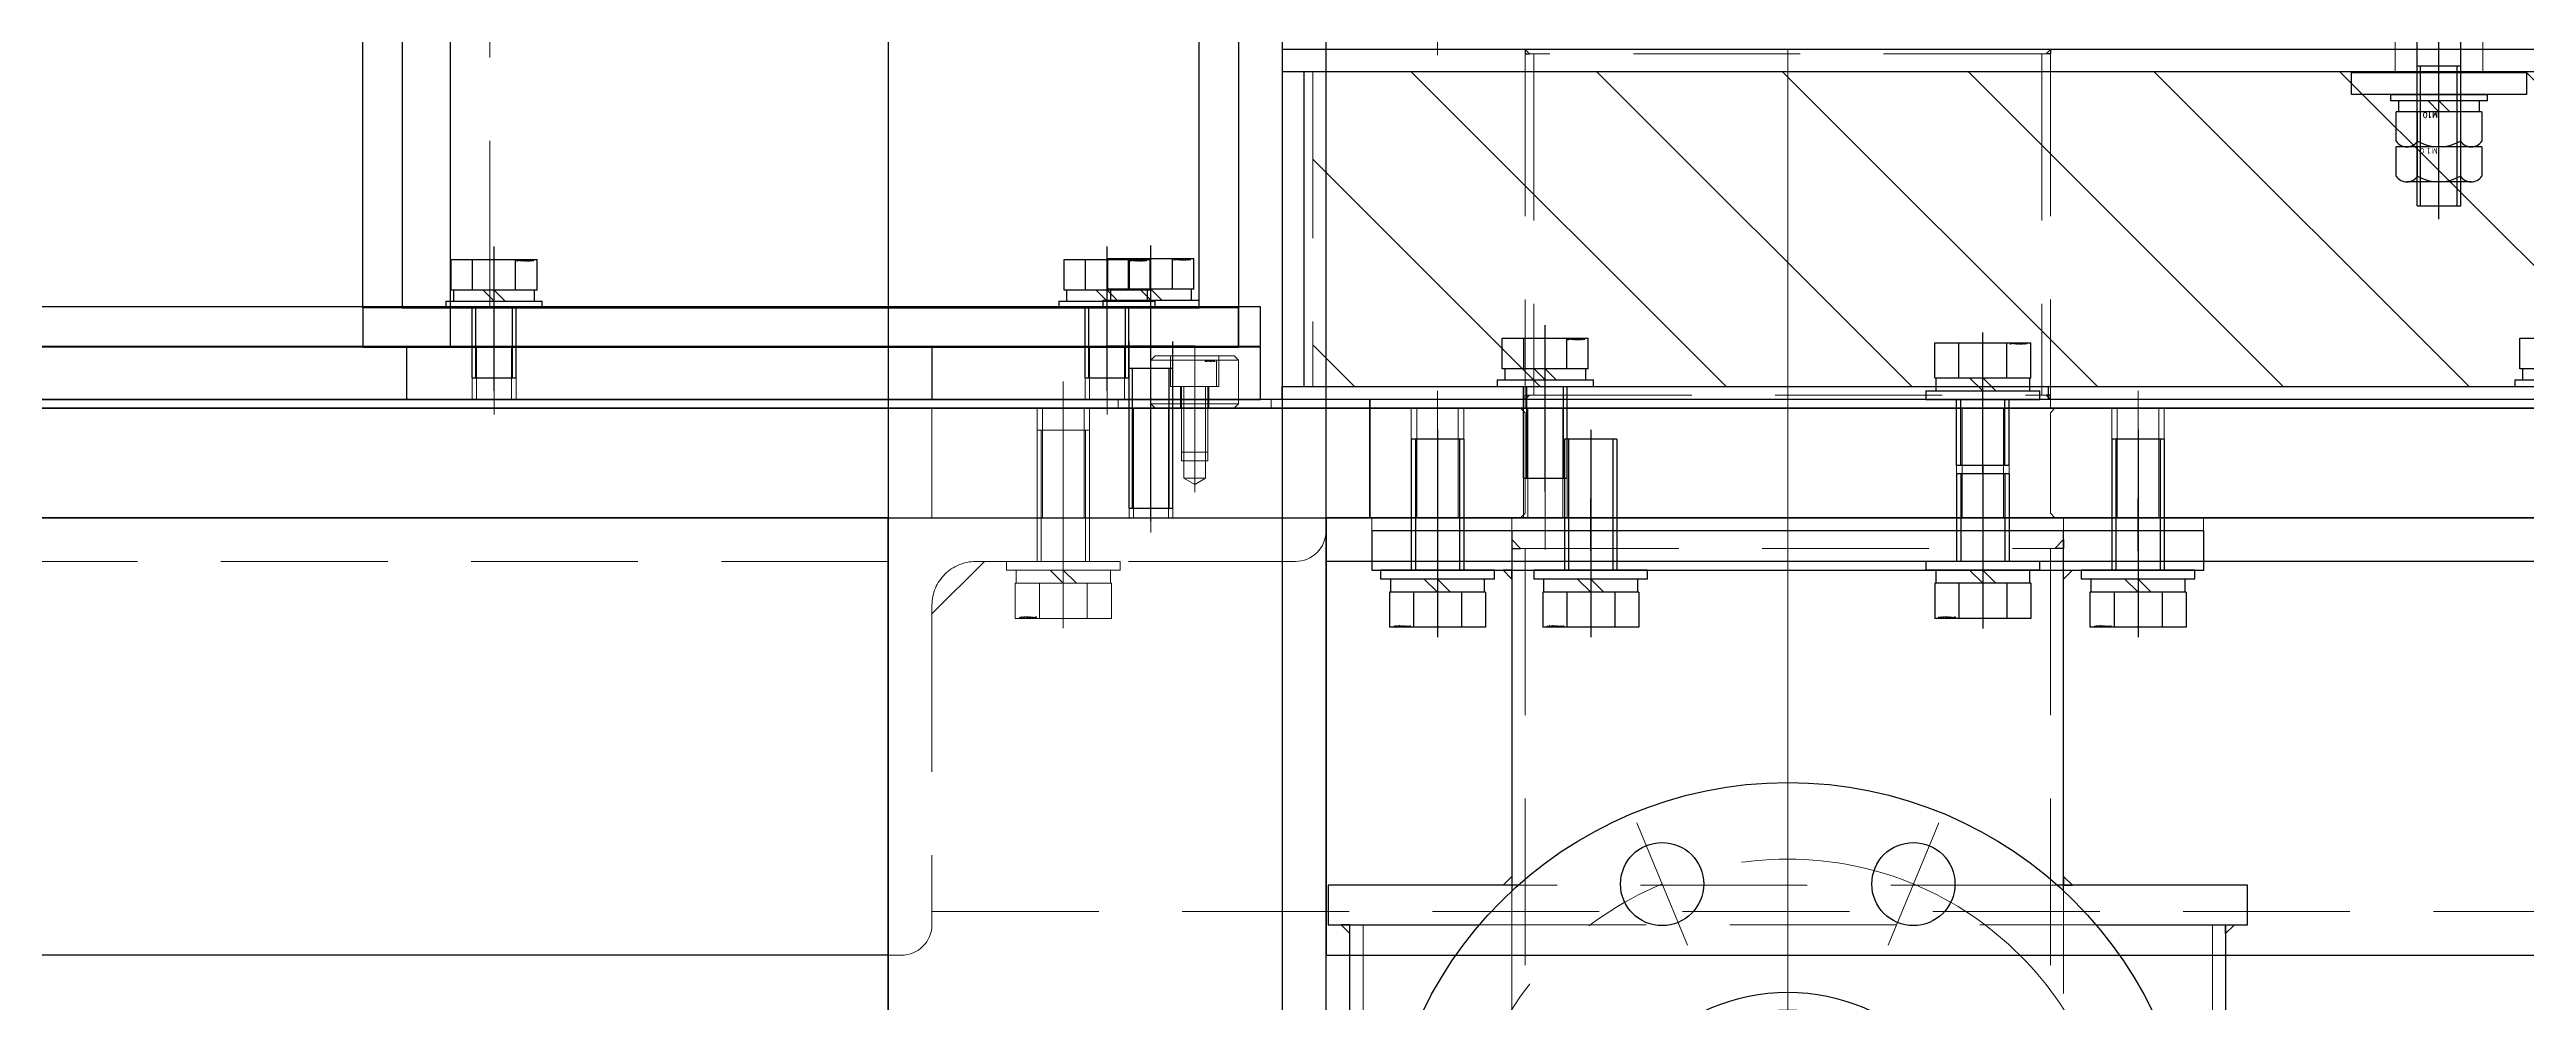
# Model space of a CAD drawing. Header units: millimetres. Extents: x -16130 to 36813, y -8099 to 27484.
# Drawn here: x 23376 to 23942, y 2197 to 2415 of the extents above; entities that cross this region are included whole.
import ezdxf

# ---------------------------------------------------------------- set-up
doc = ezdxf.new("R2010")
doc.units = ezdxf.units.MM
doc.header["$LTSCALE"] = 6
doc.linetypes.add('CENTER2', pattern=[28.575, 19.05, -3.175, 3.175, -3.175])
doc.linetypes.add('HIDDEN', pattern=[9.525, 6.35, -3.175])
for name, color, linetype, lineweight in [('04_HIDDEN', 2, 'HIDDEN', 13), ('05_CENTER', 4, 'CENTER2', 13), ('08_DIM', 3, 'Continuous', 13)]:
    doc.layers.add(name, color=color, linetype=linetype, lineweight=lineweight)
doc.layers.add('10_DRAFT', color=8, linetype='Continuous', lineweight=0, plot=False)
doc.styles.add('KANJI0', font='txt.shx', dxfattribs={"width": 0.9, "height": 30, "bigfont": 'bigfont'})
doc.styles.add('KSS_TXT', font='txt.shx', dxfattribs={"bigfont": 'extfont2.shx'})
doc.styles.add('KSS_TXT_L', font='txt.shx', dxfattribs={"height": 3, "bigfont": 'extfont2.shx'})

# ---------------------------------------------------------------- blocks, each defined once
blk = doc.blocks.new('A$C2B834F33_1_1')
at = {"color": 0}
for p, q in [((0, 0), (-100, 0)), ((-100, -3), (-100, 0)), ((0, 0), (0, -100)), ((-93, -10), (-20, -10)), ((-10, -20), (-10, -93)), ((-3, -100), (0, -100))]:
    blk.add_line(p, q, dxfattribs=at)
for centre, radius, start, end in [((-93, -3), 7, 180, 270), ((-20, -20), 10, 0, 90), ((-3, -93), 7, 180, 270)]:
    blk.add_arc(centre, radius, start, end, dxfattribs=at)
blk = doc.blocks.new('A$C59FA16D1_1_1')
at = {"color": 0}
for p, q in [((-1310, 2592), (-1310, -934)), ((-100, -5), (-1300, -5)), ((-1400, -95), (-2650, -95))]:
    blk.add_line(p, q, dxfattribs=at)
blk.add_lwpolyline([(-1395, 2592), (-1400, 2592), (-1400, -934), (-1300, -934), (-1300, 2592), (-1310, 2592)], dxfattribs=at)
for points in [[(-1400, 5), (-2750, 5), (-2750, -934), (-1400, -934)], [(-1300, -95), (-100, -95), (-100, 5), (-1300, 5)]]:
    blk.add_lwpolyline(points, close=True, dxfattribs=at)
at = {"layer": '04_HIDDEN'}
for p, q in [((-1400, -5), (-2657, -5)), ((-1378, -5), (-1390, -17)), ((-1390, -85), (-100, -85))]:
    blk.add_line(p, q, dxfattribs=at)
at = {"layer": '05_CENTER'}
for p, q in [((-1360, 19.94), (-1360, -20.27)), ((-1150, 19.94), (-1150, -20.27))]:
    blk.add_line(p, q, dxfattribs=at)
at = {"layer": '04_HIDDEN', "xscale": -1}
blk.add_blockref('A$C2B834F33_1_1', (-1400, 5), dxfattribs=at)
blk = doc.blocks.new('A$C29047AE0_1_1')
h = blk.add_hatch()
h.set_pattern_fill('_USER', color=3, scale=30, angle=315, pattern_type=0)
h.set_pattern_definition([(315, (-3058.926, 23640.867), (21.213203, 21.213203), [])])
h.paths.add_polyline_path([(-7, 75), (-7, 3), (-603, 3), (-603, 75)])
at = {"color": 0}
for p, q in [((-605, 3), (-605, 75)), ((-435, 0), (-435, 3))]:
    blk.add_line(p, q, dxfattribs=at)
for points in [[(-610, 75), (0, 75), (0, 80), (-610, 80)], [(-610, 3), (0, 3), (0, 0), (-610, 0)]]:
    blk.add_lwpolyline(points, close=True, dxfattribs=at)
at = {"color": 3}
for points in [[(-554.55, 79), (-553.55, 79), (-553.55, 79), (-554.55, 80)], [(-434.55, 79), (-435.55, 79), (-435.55, 79), (-434.55, 80)], [(-554.55, 1), (-553.55, 1), (-553.55, 1), (-554.55, 0)], [(-434.55, 1), (-435.55, 1), (-435.55, 1), (-434.55, 0)]]:
    blk.add_lwpolyline(points, close=True, dxfattribs=at)
at = {"layer": '04_HIDDEN'}
for p, q in [((-554.55, 80), (-554.55, 0)), ((-434.55, 80), (-434.55, 0)), ((-603, 75), (-603, 3)), ((-434.55, 79), (-554.55, 79)), ((-552.55, 79), (-552.55, 1)), ((-436.55, 79), (-436.55, 1)), ((-554.55, 1), (-434.55, 1))]:
    blk.add_line(p, q, dxfattribs=at)
at = {"layer": '05_CENTER'}
for p, q in [((-345.85, 85.93), (-345.85, 68.87)), ((-549.93, 8.81), (-549.93, -5.89))]:
    blk.add_line(p, q, dxfattribs=at)
at = {"layer": '10_DRAFT'}
blk.add_line((-494.55, 80), (-494.55, 0), dxfattribs=at)
blk = doc.blocks.new('A$C7AFA21F4_1_1_1_1')
at = {"color": 0, "linetype": 'CENTER2'}
blk.add_line((0, -24), (0, 14), dxfattribs=at)
at = {"color": 0}
for p, q in [((-9.81, 11), (9.81, 11)), ((-9.81, 4), (-9.81, 11)), ((-4.91, 4), (-4.91, 11)), ((4.91, 4), (4.91, 11)), ((9.81, 4), (9.81, 11)), ((-11, 1.5), (11, 1.5)), ((-11, 1.5), (-11, 0)), ((-11, 0), (11, 0)), ((9.81, 4), (-9.81, 4)), ((-9.25, 4), (-9.25, 1.5)), ((0, 1.5), (-2.5, 4)), ((0, 4), (2.5, 1.5)), ((9.25, 1.5), (9.25, 4)), ((11, 0), (11, 1.5))]:
    blk.add_line(p, q, dxfattribs=at)
at = {"color": 0, "linetype": 'HIDDEN'}
for p, q in [((-5, -21), (-5, 0)), ((-4.19, -21), (-4.19, 0)), ((4.19, -21), (4.19, 0)), ((5, -21), (5, 0)), ((-5, -21), (5, -21))]:
    blk.add_line(p, q, dxfattribs=at)
at = {"layer": '10_DRAFT', "style": 'KSS_TXT_L'}
blk.add_text('BT-M10x25L,SW,PW', height=0.3, dxfattribs=at).set_placement((5.1, 10.66))
blk = doc.blocks.new('A$C52421B65_1_1')
at = {"color": 0}
blk.add_lwpolyline([(-590, 0), (680, 0), (680, 25), (-590, 25)], close=True, dxfattribs=at)
at = {"layer": '04_HIDDEN', "color": 9}
for p, q in [((-580.55, 25), (-580.55, 0)), ((-579.3, 25), (-579.3, 0)), ((-569.8, 25), (-569.8, 0)), ((-568.55, 25), (-568.55, 0)), ((-554.55, 24), (-555.55, 25)), ((-554.93, 25), (-554.93, 0)), ((-554.55, 1), (-554.55, 24)), ((-553.93, 25), (-553.93, 0)), ((-545.93, 25), (-545.93, 0)), ((-544.93, 25), (-544.93, 0)), ((-434.55, 24), (-433.55, 25)), ((-434.55, 1), (-434.55, 24)), ((-420.55, 25), (-420.55, 0)), ((-419.3, 25), (-419.3, 0)), ((-409.8, 25), (-409.8, 0)), ((-408.55, 25), (-408.55, 0)), ((-555.55, 0), (-554.55, 1)), ((-433.55, 0), (-434.55, 1))]:
    blk.add_line(p, q, dxfattribs=at)
at = {"layer": '04_HIDDEN'}
for p, q in [((-456, 0), (-456, 25)), ((-454.75, 0), (-454.75, 25)), ((-445.25, 0), (-445.25, 25)), ((-444, 0), (-444, 25))]:
    blk.add_line(p, q, dxfattribs=at)
at = {"layer": '05_CENTER', "color": 9}
for p, q in [((-574.55, 29.01), (-574.55, -4.01)), ((-549.93, 31.4), (-549.93, -7.23)), ((-414.55, 29.01), (-414.55, -4.01))]:
    blk.add_line(p, q, dxfattribs=at)
at = {"layer": '05_CENTER'}
blk.add_line((-450, -6.08), (-450, 31.14), dxfattribs=at)
at = {"layer": '10_DRAFT'}
blk.add_line((-494.55, 25), (-494.55, 0), dxfattribs=at)
blk = doc.blocks.new('A$C437C52AB_1_1')
at = {"color": 0}
for p, q in [((-10.97, 13), (10.97, 13)), ((-10.97, 5), (-10.97, 13)), ((-5.48, 5), (-5.48, 13)), ((5.48, 5), (5.48, 13)), ((10.97, 5), (10.97, 13)), ((-13, 2), (13, 2)), ((-13, 2), (-13, 0)), ((-13, 0), (13, 0)), ((-10.97, 5), (10.97, 5)), ((-10.75, 5), (-10.75, 2)), ((0, 2), (-3, 5)), ((0, 5), (3, 2)), ((10.75, 2), (10.75, 5)), ((13, 0), (13, 2))]:
    blk.add_line(p, q, dxfattribs=at)
at = {"color": 0, "linetype": 'CENTER2'}
blk.add_line((0, -17.01), (0, 15.35), dxfattribs=at)
at = {"color": 0, "linetype": 'HIDDEN'}
for p, q in [((-6, -15), (-6, 0)), ((-5.05, -15), (-5.05, 0)), ((5.05, -15), (5.05, 0)), ((6, -15), (6, 0)), ((-6, -15), (6, -15))]:
    blk.add_line(p, q, dxfattribs=at)
at = {"layer": '10_DRAFT', "style": 'KSS_TXT_L'}
blk.add_text('BT-M12x20L,SW,PW', height=0.3, dxfattribs=at).set_placement((6.19, 12.66))
blk = doc.blocks.new('A$C76434E7E_1_1')
at = {"color": 0}
blk.add_lwpolyline([(-590, 0), (680, 0), (680, 2), (-590, 2)], close=True, dxfattribs=at)
at = {"layer": '04_HIDDEN', "color": 254}
for p, q in [((-554.55, 2), (-554.55, 0)), ((-434.55, 2), (-434.55, 0))]:
    blk.add_line(p, q, dxfattribs=at)
at = {"layer": '05_CENTER', "color": 9}
blk.add_line((-549.93, 8.4), (-549.93, -7.23), dxfattribs=at)
at = {"layer": '05_CENTER'}
blk.add_line((-450, -6.08), (-450, 8.14), dxfattribs=at)
at = {"layer": '10_DRAFT'}
blk.add_line((-494.55, 2), (-494.55, 0), dxfattribs=at)
blk = doc.blocks.new('A$C3D892AFF_1_1')
at = {"color": 0}
for p, q in [((-10.97, 13), (10.97, 13)), ((-10.97, 5), (-10.97, 13)), ((-5.48, 5), (-5.48, 13)), ((5.48, 5), (5.48, 13)), ((10.97, 5), (10.97, 13)), ((-13, 2), (13, 2)), ((-13, 2), (-13, 0)), ((-13, 0), (13, 0)), ((-10.97, 5), (10.97, 5)), ((-10.75, 5), (-10.75, 2)), ((0, 2), (-3, 5)), ((0, 5), (3, 2)), ((10.75, 2), (10.75, 5)), ((13, 0), (13, 2))]:
    blk.add_line(p, q, dxfattribs=at)
at = {"color": 0, "linetype": 'CENTER2'}
blk.add_line((0, -22.01), (0, 15.35), dxfattribs=at)
at = {"color": 0, "linetype": 'HIDDEN'}
for p, q in [((-6, -20), (-6, 0)), ((-5.05, -20), (-5.05, 0)), ((5.05, -20), (5.05, 0)), ((6, -20), (6, 0)), ((-6, -20), (6, -20))]:
    blk.add_line(p, q, dxfattribs=at)
at = {"layer": '10_DRAFT', "style": 'KSS_TXT_L'}
blk.add_text('BT-M12x25L,SW,PW', height=0.3, dxfattribs=at).set_placement((6.19, 12.66))
blk = doc.blocks.new('A$C3DF21393_1_1')
for name, p in [('A$C29047AE0_1_1', (-650, 32)), ('A$C7AFA21F4_1_1_1_1', (-1199.93, 35)), ('A$C437C52AB_1_1', (-1100, 32)), ('A$C7AFA21F4_1_1_1_1', (-967.5, 35)), ('A$C52421B65_1_1', (-650, 5)), ('A$C76434E7E_1_1', (-650, 30))]:
    blk.add_blockref(name, p)
at = {"rotation": 180}
blk.add_blockref('A$C3D892AFF_1_1', (-1100, -5), dxfattribs=at)
blk = doc.blocks.new('A$C1505761E_1_1')
at = {"color": 0}
for points in [[(-21, -32), (-30, -32), (-30, 134), (-21, 134)], [(-5, 130), (-5, 110), (-21, 110), (-21, 130)], [(-21, -32), (161, -32), (161, 58), (-21, 58)], [(170, -32), (161, -32), (161, 58), (170, 58)], [(-30, -41), (170, -41), (170, -32), (-30, -32)]]:
    blk.add_lwpolyline(points, close=True, dxfattribs=at)
at = {"color": 3}
for points in [[(-21, 130), (-18.5, 130), (-18.5, 130), (-21, 132.5)], [(-21, 110), (-18.5, 110), (-18.5, 110), (-21, 107.5)]]:
    blk.add_lwpolyline(points, close=True, dxfattribs=at)
at = {"layer": '04_HIDDEN'}
for p, q in [((-30, 127), (-21, 127)), ((-21, 126), (-5, 126)), ((-21, 125), (-5, 125)), ((-21, 115), (-5, 115)), ((-21, 114), (-5, 114)), ((-30, 113), (-21, 113)), ((-30, 58), (-21, 58))]:
    blk.add_line(p, q, dxfattribs=at)
at = {"layer": '05_CENTER'}
for p, q in [((-34.26, 120), (0, 120)), ((0, -27.59), (0, -45.49)), ((140, -27.59), (140, -45.49))]:
    blk.add_line(p, q, dxfattribs=at)
blk = doc.blocks.new('M10Tz_1_1_1')
at = {"color": 0}
for radius in [5, 4]:
    blk.add_circle((0, 0), radius, dxfattribs=at)
at = {"layer": '05_CENTER'}
for p, q in [((0, -8.34), (0, 8.34)), ((8.34, 0), (-8.34, 0))]:
    blk.add_line(p, q, dxfattribs=at)
blk = doc.blocks.new('A$C38044AA5_1_1')
at = {"color": 0}
for p, q in [((-15, 160), (-50, 160)), ((-10, 85), (-10, 155)), ((-55, 141.35), (-10, 141.35)), ((-55, 98.65), (-55, 141.35)), ((-55, 98.65), (-10, 98.65)), ((-50, 80), (-15, 80))]:
    blk.add_line(p, q, dxfattribs=at)
blk.add_lwpolyline([(-126, 149), (-50, 225), (-2, 225), (0, 223), (0, -41), (-180, -41), (-180, 95), (-165, 110)], dxfattribs=at)
blk.add_lwpolyline([(-50, 80), (-50, 75), (-15, 75, 0.414214), (-5, 85), (-5, 155, 0.414214), (-15, 165), (-50, 165), (-50, 160)], format="xyb", dxfattribs=at)
at = {"color": 3}
for points in [[(-10, 138.55), (-12.5, 138.55), (-12.5, 138.55), (-10, 136.05)], [(-10, 101.45), (-12.5, 101.45), (-12.5, 101.45), (-10, 103.95)]]:
    blk.add_lwpolyline(points, close=True, dxfattribs=at)
at = {"color": 0}
for centre, start, end in [((-15, 155), 0, 90), ((-15, 85), 270, 0)]:
    blk.add_arc(centre, 5, start, end, dxfattribs=at)
at = {"layer": '04_HIDDEN'}
for p, q in [((-55, 138.55), (-10, 138.55)), ((-55, 101.45), (-10, 101.45)), ((-180, -32), (0, -32))]:
    blk.add_line(p, q, dxfattribs=at)
blk.add_lwpolyline([(-165, 110), (-126, 149)], dxfattribs=at)
for points in [[(-180, -32), (-171, -32), (-171, 58), (-180, 58)], [(0, -32), (-9, -32), (-9, 58), (0, 58)]]:
    blk.add_lwpolyline(points, close=True, dxfattribs=at)
at = {"layer": '05_CENTER'}
blk.add_line((-59.02, 120), (-5, 120), dxfattribs=at)
at = {"extrusion": (0, 0, -1), "xscale": -1, "zscale": -1, "rotation": 180}
for p in [(30, 210), (15, 190)]:
    blk.add_blockref('M10Tz_1_1_1', p, dxfattribs=at)
at = {"layer": '04_HIDDEN', "extrusion": (0, 0, -1), "xscale": -1, "zscale": -1, "rotation": 180}
for p in [(30, 145), (20, 95)]:
    blk.add_blockref('M10Tz_1_1_1', p, dxfattribs=at)
blk = doc.blocks.new('A$C6C37661B_1_1')
at = {"color": 0, "linetype": 'CENTER2'}
blk.add_line((0, -19), (0, 14), dxfattribs=at)
at = {"color": 0}
for p, q in [((-9.81, 11), (9.81, 11)), ((-9.81, 4), (-9.81, 11)), ((-4.91, 4), (-4.91, 11)), ((4.91, 4), (4.91, 11)), ((9.81, 4), (9.81, 11)), ((-11, 1.5), (11, 1.5)), ((-11, 1.5), (-11, 0)), ((-11, 0), (11, 0)), ((9.81, 4), (-9.81, 4)), ((-9.25, 4), (-9.25, 1.5)), ((0, 1.5), (-2.5, 4)), ((0, 4), (2.5, 1.5)), ((9.25, 1.5), (9.25, 4)), ((11, 0), (11, 1.5))]:
    blk.add_line(p, q, dxfattribs=at)
at = {"color": 0, "linetype": 'HIDDEN'}
for p, q in [((-5, -16), (-5, 0)), ((-4.19, -16), (-4.19, 0)), ((4.19, -16), (4.19, 0)), ((5, -16), (5, 0)), ((-5, -16), (5, -16))]:
    blk.add_line(p, q, dxfattribs=at)
at = {"layer": '10_DRAFT', "style": 'KSS_TXT_L'}
blk.add_text('BT-M10x20L,SW,PW', height=0.3, dxfattribs=at).set_placement((5.1, 10.66))
blk = doc.blocks.new('A$C62F33C97_1_1')
for name, p in [('A$C38044AA5_1_1', (-50, -2264.5)), ('A$C1505761E_1_1', (-220, -2264.5)), ('A$C6C37661B_1_1', (-220, -2296.5)), ('A$C6C37661B_1_1', (-80, -2296.5))]:
    blk.add_blockref(name, p)
blk = doc.blocks.new('A$C6B1D193A_1_1_1')
at = {"color": 9}
blk.add_line((-179, -3), (-179, -15), dxfattribs=at)
at = {"color": 0}
blk.add_line((-59, -3), (-59, -15), dxfattribs=at)
blk.add_lwpolyline([(-1029, -15), (-9, -15), (-9, -3), (-1029, -3)], close=True, dxfattribs=at)
at = {"layer": '04_HIDDEN'}
for p, q in [((-164, -3), (-164, -15)), ((-163, -3), (-163, -15)), ((-155, -3), (-155, -15)), ((-154, -3), (-154, -15)), ((-24, -3), (-24, -15)), ((-23, -3), (-23, -15)), ((-15, -3), (-15, -15)), ((-14, -3), (-14, -15))]:
    blk.add_line(p, q, dxfattribs=at)
at = {"layer": '05_CENTER'}
for p, q in [((-159, 0.39), (-159, -18.39)), ((-19, 0.39), (-19, -18.39))]:
    blk.add_line(p, q, dxfattribs=at)
blk = doc.blocks.new('A$C427433EE_1_1')
for name, p in [('A$C62F33C97_1_1', (1220, 2274.5)), ('A$C6B1D193A_1_1_1', (1159, -28))]:
    blk.add_blockref(name, p)
blk = doc.blocks.new('NCLSS10-20-10.5a_1_1')
at = {"color": 0}
blk.add_lwpolyline([(-10, 0), (10, 0), (10, 10.5), (-10, 10.5)], close=True, dxfattribs=at)
at = {"layer": '04_HIDDEN', "color": 0}
for p, q in [((-5, 10.5), (-5, 0)), ((5, 10.5), (5, 0))]:
    blk.add_line(p, q, dxfattribs=at)
at = {"layer": '10_DRAFT'}
blk.add_line((0, 10.5), (0, 0), dxfattribs=at)
blk = doc.blocks.new('WSSS40-10-5a_1_1')
at = {"color": 0}
blk.add_lwpolyline([(-5, -20), (0, -20), (0, 20), (-5, 20)], close=True, dxfattribs=at)
at = {"layer": '04_HIDDEN', "color": 0}
for p, q in [((-5, 5), (0, 5)), ((-5, -5), (0, -5))]:
    blk.add_line(p, q, dxfattribs=at)
at = {"layer": '10_DRAFT'}
blk.add_line((-5, 0), (0, 0), dxfattribs=at)
blk = doc.blocks.new('M10Nu_1_1_1_1')
at = {"color": 0}
for p, q in [((-9.8, 0), (-9.8, 6.69)), ((-7.35, 8), (7.35, 8)), ((-4.9, 0), (-4.9, 6.69)), ((4.9, 6.69), (4.9, 0)), ((9.8, 6.69), (9.8, 0)), ((-9.8, 0), (9.8, 0))]:
    blk.add_line(p, q, dxfattribs=at)
at = {"color": 0, "linetype": 'CENTER2'}
blk.add_line((0, 8), (0, 0), dxfattribs=at)
at = {"color": 0}
for centre, radius, start, end in [((-7.35, 5.06), 2.94, 33.626, 146.374), ((0, -1.8), 9.8, 60, 120), ((7.35, 5.06), 2.94, 33.626, 146.374)]:
    blk.add_arc(centre, radius, start, end, dxfattribs=at)
at = {"layer": '10_DRAFT', "style": 'KANJI0', "width": 0.82}
blk.add_text('Ｍ１０', height=1.25, dxfattribs=at).set_placement((0.26, 0.12))
blk = doc.blocks.new('M10Nza_1_1_1_1')
at = {"color": 0}
for p, q in [((-7.35, 12), (7.35, 12)), ((-9.8, 4), (-9.8, 10.69)), ((-4.9, 4), (-4.9, 10.69)), ((4.9, 10.69), (4.9, 4)), ((9.8, 10.69), (9.8, 4)), ((-9.8, 4), (9.8, 4)), ((-9.2, 1.5), (-9.2, 4)), ((0, 1.5), (-2.5, 4)), ((0, 4), (2.5, 1.5)), ((9.2, 4), (9.2, 1.5))]:
    blk.add_line(p, q, dxfattribs=at)
at = {"color": 0, "linetype": 'CENTER2'}
blk.add_line((0, 12), (0, 0), dxfattribs=at)
at = {"color": 0}
blk.add_lwpolyline([(-11, 1.5), (11, 1.5), (11, 0), (-11, 0)], close=True, dxfattribs=at)
for centre, radius, start, end in [((-7.35, 9.06), 2.94, 33.626, 146.374), ((0, 2.2), 9.8, 60, 120), ((7.35, 9.06), 2.94, 33.626, 146.374)]:
    blk.add_arc(centre, radius, start, end, dxfattribs=at)
at = {"layer": '10_DRAFT', "style": 'KSS_TXT'}
blk.add_text('M10', height=1.25, dxfattribs=at).set_placement((0.26, 4.12))
blk = doc.blocks.new('A$C7C5040DC_1_1')
at = {"color": 0, "linetype": 'CENTER2'}
blk.add_line((0, -49), (0, 14), dxfattribs=at)
at = {"color": 0}
for p, q in [((-9.81, 11), (9.81, 11)), ((-9.81, 4), (-9.81, 11)), ((-4.91, 4), (-4.91, 11)), ((4.91, 4), (4.91, 11)), ((9.81, 4), (9.81, 11)), ((-11, 1.5), (11, 1.5)), ((-11, 1.5), (-11, 0)), ((-11, 0), (11, 0)), ((9.81, 4), (-9.81, 4)), ((-9.25, 4), (-9.25, 1.5)), ((0, 1.5), (-2.5, 4)), ((0, 4), (2.5, 1.5)), ((9.25, 1.5), (9.25, 4)), ((11, 0), (11, 1.5))]:
    blk.add_line(p, q, dxfattribs=at)
at = {"color": 0, "linetype": 'HIDDEN'}
for p, q in [((-5, -46), (-5, 0)), ((5, -46), (5, 0)), ((-5, -14), (5, -14)), ((-4.19, -46), (-4.19, -14)), ((4.19, -46), (4.19, -14)), ((-5, -46), (5, -46))]:
    blk.add_line(p, q, dxfattribs=at)
at = {"layer": '10_DRAFT', "style": 'KSS_TXT_L'}
blk.add_text('BT-M10x50L,SW,PW', height=0.3, dxfattribs=at).set_placement((5.16, 10.66))
blk = doc.blocks.new('A$C72827781_1_1')
at = {"layer": '05_CENTER'}
for p, q in [((-228.76, 2379.94), (-228.76, -15.78)), ((0, -12.03), (0, 16.95))]:
    blk.add_line(p, q, dxfattribs=at)
blk = doc.blocks.new('A$C788C044D_1_1')
for name, p in [('A$C72827781_1_1', (-979.98, 0)), ('A$C7C5040DC_1_1', (-979.98, 10.25))]:
    blk.add_blockref(name, p)
at = {"color": 4, "xscale": -1, "rotation": 270}
blk.add_blockref('WSSS40-10-5a_1_1', (-979.98, -5.25), dxfattribs=at)
at = {"rotation": 180}
for name, p in [('M10Nza_1_1_1_1', (-979.98, -10.25)), ('M10Nu_1_1_1_1', (-979.98, -22.25))]:
    blk.add_blockref(name, p, dxfattribs=at)
at = {"layer": '04_HIDDEN', "color": 4}
blk.add_blockref('NCLSS10-20-10.5a_1_1', (-979.98, -5.25), dxfattribs=at)
blk = doc.blocks.new('A$C5D5F10EF_1_1_1')
at = {"color": 0}
blk.add_lwpolyline([(-25, 0), (1345, 0), (1345, 12), (-25, 12)], close=True, dxfattribs=at)
at = {"layer": '05_CENTER'}
blk.add_line((1320, -5.17), (1320, 17.04), dxfattribs=at)
blk = doc.blocks.new('A$C633B6C2D_1_1')
at = {"color": 0}
blk.add_lwpolyline([(-25, 0), (1345, 0), (1345, 9), (-25, 9)], close=True, dxfattribs=at)
at = {"layer": '05_CENTER'}
blk.add_line((1320, -5.17), (1320, 14.04), dxfattribs=at)
blk = doc.blocks.new('PCIMRS-10-0.2b_1_1')
at = {"color": 0}
blk.add_lwpolyline([(0, -10), (0.2, -10), (0.2, 10), (0, 10)], close=True, dxfattribs=at)
at = {"layer": '05_CENTER', "color": 0}
for p, q in [((0, 5), (0.2, 5)), ((0, -5), (0.2, -5))]:
    blk.add_line(p, q, dxfattribs=at)
at = {"layer": '10_DRAFT'}
blk.add_line((0, 0), (0.2, 0), dxfattribs=at)
blk = doc.blocks.new('A$C66333C45_1_1')
for name, p in [('A$C7C5040DC_1_1', (1320, 21.2)), ('A$C633B6C2D_1_1', (0, 12.2)), ('A$C5D5F10EF_1_1_1', (0, 0))]:
    blk.add_blockref(name, p)
at = {"color": 4, "rotation": 90}
blk.add_blockref('PCIMRS-10-0.2b_1_1', (1320, 12), dxfattribs=at)
blk = doc.blocks.new('A$C59FC4813_1_1_1')
at = {"color": 0}
blk.add_lwpolyline([(150, -30), (1610, -30), (1610, -5), (150, -5)], close=True, dxfattribs=at)
at = {"layer": '04_HIDDEN'}
for p, q in [((1534, -30), (1534, -5)), ((1535.25, -30), (1535.25, -5)), ((1544.75, -30), (1544.75, -5)), ((1546, -30), (1546, -5)), ((1555, -5), (1555, -30)), ((1556, -5), (1556, -30)), ((1564, -5), (1564, -30)), ((1565, -5), (1565, -30))]:
    blk.add_line(p, q, dxfattribs=at)
at = {"layer": '05_CENTER'}
for p, q in [((1540, -36.08), (1540, 1.14)), ((1560, -1.61), (1560, -33.39))]:
    blk.add_line(p, q, dxfattribs=at)
blk = doc.blocks.new('A$C671645B8_1_1')
at = {"color": 0}
blk.add_lwpolyline([(135, 0), (1595, 0), (1595, 2), (135, 2)], close=True, dxfattribs=at)
at = {"layer": '04_HIDDEN'}
for p, q in [((1537.5, 2), (1537.5, 0)), ((1572.5, 2), (1572.5, 0))]:
    blk.add_line(p, q, dxfattribs=at)
at = {"layer": '05_CENTER'}
for p, q in [((1545, 5.39), (1545, -3.39)), ((1555, 5.39), (1555, -3.39))]:
    blk.add_line(p, q, dxfattribs=at)
blk = doc.blocks.new('JPEA20c_1_1')
at = {"color": 0}
for p, q in [((-9, 12), (-10, 11)), ((9, 12), (-9, 12)), ((0, 12), (0, 11.9999)), ((4.5, 12), (4.5001, 12)), ((10.000002, 11), (9, 12)), ((10, 11), (-10, 11)), ((-10, 11), (-10, 1)), ((10, 11), (10, 1)), ((10, 1), (-10, 1)), ((-9.999999, 1), (-9, 0)), ((9, 0), (-9, 0)), ((9.999999, 1), (9, 0))]:
    blk.add_line(p, q, dxfattribs=at)
at = {"layer": '04_HIDDEN', "color": 0}
for p, q in [((-5.5, 12), (-5.5, 5)), ((5.5, 12), (5.5, 5)), ((5.5, 5), (-5.5, 5)), ((-3.25, 5), (-3.25, 0)), ((3.25, 5), (3.25, 0))]:
    blk.add_line(p, q, dxfattribs=at)
at = {"layer": '05_CENTER', "color": 0}
blk.add_line((0, 14), (0, -2), dxfattribs=at)
blk = doc.blocks.new('A$C14C651D5_1_1')
at = {"color": 0}
for p, q in [((5, 6), (-5, 6)), ((-5, 6), (-5, 0)), ((5, 0), (5, 6)), ((5, 0), (-5, 0))]:
    blk.add_line(p, q, dxfattribs=at)
at = {"color": 0, "linetype": 'CENTER2'}
blk.add_line((0, -16.5), (0, 7.5), dxfattribs=at)
at = {"color": 0, "linetype": 'HIDDEN'}
for p, q in [((-3, -15), (-3, 0)), ((-2.46, -15), (-2.46, 0)), ((2.46, -15), (2.46, 0)), ((3, -15), (3, 0)), ((-3, -15), (3, -15))]:
    blk.add_line(p, q, dxfattribs=at)
at = {"layer": '10_DRAFT', "style": 'KSS_TXT_L'}
blk.add_text('CS-M6x15L', height=0.3, dxfattribs=at).set_placement((2.35, 5.66))
blk = doc.blocks.new('A$C1819430B_1_1_1')
at = {"color": 0}
for p, q in [((-10.97, 13), (10.97, 13)), ((-10.97, 5), (-10.97, 13)), ((-5.48, 5), (-5.48, 13)), ((5.48, 5), (5.48, 13)), ((10.97, 5), (10.97, 13)), ((-13, 2), (13, 2)), ((-13, 2), (-13, 0)), ((-13, 0), (13, 0)), ((-10.97, 5), (10.97, 5)), ((-10.75, 5), (-10.75, 2)), ((0, 2), (-3, 5)), ((0, 5), (3, 2)), ((10.75, 2), (10.75, 5)), ((13, 0), (13, 2))]:
    blk.add_line(p, q, dxfattribs=at)
at = {"color": 0, "linetype": 'CENTER2'}
blk.add_line((0, -32.11), (0, 15.28), dxfattribs=at)
at = {"color": 0, "linetype": 'HIDDEN'}
for p, q in [((-6, -30), (-6, 0)), ((-5.05, -30), (-5.05, 0)), ((5.05, -30), (5.05, 0)), ((6, -30), (6, 0)), ((-6, -30), (6, -30))]:
    blk.add_line(p, q, dxfattribs=at)
at = {"layer": '10_DRAFT', "style": 'KSS_TXT_L'}
blk.add_text('BT-M12x35L,SW,PW', height=0.3, dxfattribs=at).set_placement((6.07, 12.66))
blk = doc.blocks.new('A$C08B519B2_1_1')
at = {"color": 0}
blk.add_lwpolyline([(-30, 0), (70, 0), (70, 25), (-30, 25)], close=True, dxfattribs=at)
at = {"layer": '04_HIDDEN'}
for p, q in [((-6, 0), (-6, 25)), ((-4.75, 0), (-4.75, 25)), ((4.75, 0), (4.75, 25)), ((6, 0), (6, 25)), ((27, 25), (27, 13)), ((27.5, 25), (27.5, 9)), ((32.5, 25), (32.5, 9)), ((33, 25), (33, 13)), ((33, 13), (27, 13)), ((30, 7.56), (27.5, 9)), ((32.5, 9), (27.5, 9)), ((32.5, 9), (30, 7.56))]:
    blk.add_line(p, q, dxfattribs=at)
at = {"layer": '05_CENTER'}
for p, q in [((0, -6.08), (0, 31.14)), ((30, 27.19), (30, 5.82))]:
    blk.add_line(p, q, dxfattribs=at)
blk = doc.blocks.new('A$C19512809_1_1')
for name, p in [('A$C66333C45_1_1', (50, 27)), ('A$C671645B8_1_1', (-175, 25)), ('A$C59FC4813_1_1_1', (-190, 30))]:
    blk.add_blockref(name, p)
at = {"layer": '04_HIDDEN', "color": 4}
blk.add_blockref('JPEA20c_1_1', (1380, 25), dxfattribs=at)
at = {"layer": '04_HIDDEN'}
for name, p in [('A$C14C651D5_1_1', (1380, 30)), ('A$C08B519B2_1_1', (1350, 0))]:
    blk.add_blockref(name, p, dxfattribs=at)
at = {"layer": '04_HIDDEN', "rotation": 180}
blk.add_blockref('A$C1819430B_1_1_1', (1350, -10), dxfattribs=at)
blk = doc.blocks.new('A$C5CAA2BF1_1_1_1')
at = {"color": 0}
for p, q in [((-100, 330), (-100, 450)), ((100, 450), (100, 330)), ((-100, 312.2), (-100, 320)), ((100, 321), (100, 313.21)), ((-100, 313.2), (-67.5, 256.91)), ((100, 313.21), (67.5, 256.91))]:
    blk.add_line(p, q, dxfattribs=at)
at = {"color": 3}
blk.add_line((69.28, 260), (-69.28, 260), dxfattribs=at)
at = {"color": 0}
blk.add_lwpolyline([(-95, 531), (95, 531), (95, 540), (-95, 540)], close=True, dxfattribs=at)
for points in [[(63, 457.73), (63, 540), (-63, 540), (-63, 457.73)], [(-61.61, 459), (-105, 459), (-105, 450), (-70.4, 450)], [(70.4, 450), (105, 450), (105, 459), (61.61, 459)]]:
    blk.add_lwpolyline(points, dxfattribs=at)
at = {"color": 3}
for points in [[(-63, 536), (-61, 536), (-63, 538), (-63, 538)], [(63, 536), (61, 536), (63, 538), (63, 538)], [(-63, 531), (-65, 531), (-63, 529), (-63, 529)], [(63, 531), (65, 531), (63, 529), (63, 529)], [(-63, 459), (-65, 459), (-63, 461), (-63, 461)], [(63, 459), (65, 459), (63, 461), (63, 461)], [(-100, 450), (-102, 450), (-100, 448), (-100, 448)], [(100, 450), (102, 450), (100, 448), (100, 448)], [(-100, 329), (-102, 329), (-100, 331), (-100, 331)], [(100, 329), (102, 329), (100, 331), (100, 331)], [(-100, 320), (-102, 320), (-100, 318), (-100, 318)], [(100, 320), (102, 320), (100, 318), (100, 318)]]:
    blk.add_lwpolyline(points, close=True, dxfattribs=at)
for points in [[(-70.4, 329), (-135, 329), (-135, 320), (-61.61, 320)], [(61.61, 320), (135, 320), (135, 329), (70.4, 329)]]:
    blk.add_lwpolyline(points)
at = {"color": 0}
for centre, radius in [((0, 390), 92.5), ((-28.7, 459.29), 9.5), ((28.7, 459.29), 9.5), ((0, 390), 44.55), ((0, 390), 40.55), ((-69.29, 418.7), 9.5), ((69.29, 418.7), 9.5), ((-69.29, 361.3), 9.5), ((69.29, 361.3), 9.5), ((-28.7, 320.71), 9.5), ((28.7, 320.71), 9.5)]:
    blk.add_circle(centre, radius, dxfattribs=at)
at = {"layer": '04_HIDDEN'}
for p, q in [((-63, 536), (63, 536)), ((-60, 536), (-60, 320)), ((60, 536), (60, 320)), ((-97, 314.01), (-97, 450)), ((97, 314.01), (97, 450)), ((-100, 320), (-100, 329)), ((-70.4, 329), (70.4, 329)), ((100, 320), (100, 329)), ((-61.61, 320), (61.61, 320)), ((-97, 314.01), (-49.12, 231.07)), ((97, 314.01), (49.11, 231.07)), ((-67.5, 256.91), (-51.75, 229.63)), ((67.5, 256.91), (51.75, 229.63))]:
    blk.add_line(p, q, dxfattribs=at)
for points in [[(-63, 540), (-95, 540), (-95, 531), (-63, 531)], [(63, 540), (95, 540), (95, 531), (63, 531)]]:
    blk.add_lwpolyline(points, close=True, dxfattribs=at)
for points in [[(61.61, 459), (-61.61, 459)], [(-63, 457.73), (-63, 320), (63, 320), (63, 457.73)], [(-70.4, 450), (70.4, 450)]]:
    blk.add_lwpolyline(points, dxfattribs=at)
blk.add_arc((0, 140), 103.5, 60, 120, dxfattribs=at)
at = {"layer": '05_CENTER'}
for p, q in [((-80, 523.03), (-80, 547.72)), ((-45, 523.03), (-45, 547.72)), ((0, 543.68), (0, 135)), ((80, 523.03), (80, 547.72)), ((-34.49, 473.26), (-22.92, 445.32)), ((34.49, 473.26), (22.92, 445.32)), ((-83.26, 424.49), (-55.32, 412.92)), ((83.26, 424.49), (55.32, 412.92)), ((99.41, 390), (-99.41, 390)), ((-83.26, 355.51), (-55.32, 367.08)), ((83.26, 355.51), (55.32, 367.08)), ((-120, 335.64), (-120, 313.31)), ((-34.49, 306.74), (-22.92, 334.68)), ((34.49, 306.74), (22.92, 334.68)), ((120, 335.64), (120, 313.31))]:
    blk.add_line(p, q, dxfattribs=at)
blk.add_circle((0, 390), 75, dxfattribs=at)
at = {"layer": '10_DRAFT'}
blk.add_line((6, 140), (-6, 140), dxfattribs=at)
blk = doc.blocks.new('A$C684D1FE3')
at = {"color": 3}
blk.add_lwpolyline([(-15, 0), (175, 0), (175, 3), (-15, 3)], close=True, dxfattribs=at)
at = {"layer": '05_CENTER'}
for p, q in [((0, -4.55), (0, 7.43)), ((35, -4.55), (35, 7.43)), ((160, -4.55), (160, 7.43))]:
    blk.add_line(p, q, dxfattribs=at)
at = {"layer": '08_DIM'}
for p, q in [((17, 3), (17, 0)), ((143, 3), (143, 0))]:
    blk.add_line(p, q, dxfattribs=at)
blk = doc.blocks.new('A$C684D2D7F')
at = {"rotation": 180}
for p in [(-80, -12), (-45, -12), (80, -12)]:
    blk.add_blockref('A$C1819430B_1_1_1', p, dxfattribs=at)
blk.add_blockref('A$C5CAA2BF1_1_1_1', (0, -543))
at = {"layer": '08_DIM'}
blk.add_blockref('A$C684D1FE3', (-80.02, -3), dxfattribs=at)

msp = doc.modelspace()

# ---------------------------------------------------------------- block references
for name, p in [('A$C59FA16D1_1_1', (24967.87493, 2303.1782)), ('A$C427433EE_1_1', (22477.87355, 2378.1782)), ('A$C788C044D_1_1', (24902.04172, 2415.1782)), ('A$C3DF21393_1_1', (24917.87499, 2303.1782)), ('A$C19512809_1_1', (22257.87498, 2308.1782)), ('A$C684D2D7F', (23773.32515, 2308.16104))]:
    msp.add_blockref(name, p)

doc.saveas('drawing.dxf')
